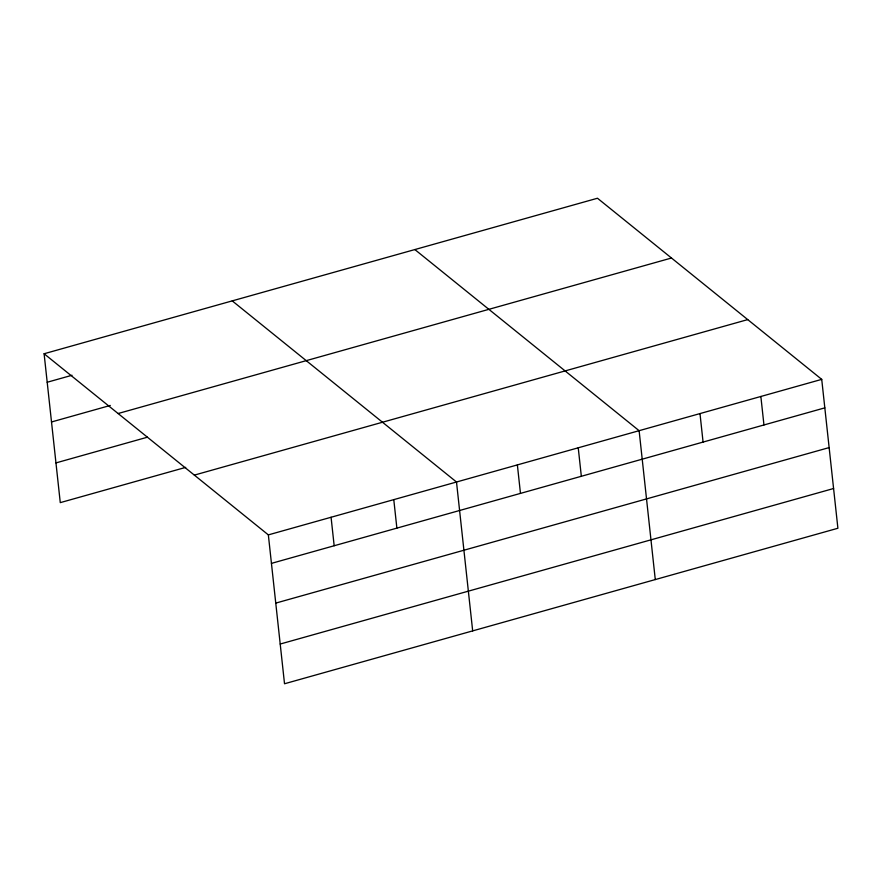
<?xml version="1.0" encoding="UTF-8"?>
<svg xmlns="http://www.w3.org/2000/svg" width="882" height="882" viewBox="0 0 882 882"><rect width="100%" height="100%" fill="white"/><g stroke="black" fill="none" stroke-linecap="round" stroke-linejoin="round"><path stroke-width="1.32" d="M44.1 353.748L597.478 198.241L821.726 379.37L837.9 528.252L284.522 683.759L268.349 534.889L44.1 353.748L60.274 502.63L185.705 467.383M47.198 382.248L72.015 375.269M51.509 421.971L110.305 405.444M118.1 413.526L671.478 258.018M55.952 462.907L147.415 437.196M194.349 475.111L747.727 319.604M268.349 534.889L821.726 379.37M271.447 563.378L824.824 407.859M275.768 603.101L829.135 447.593M280.211 644.036L833.589 488.518M414.86 249.562L639.119 430.692L655.282 579.562M232.242 300.883L456.501 482.013L472.675 630.884M760.857 396.481L763.955 424.97M699.988 413.581L703.075 442.08M578.239 447.802L581.337 476.291M517.37 464.902L520.468 493.391M393.78 499.631L396.878 528.131M331.07 517.26L334.168 545.749"/></g></svg>
